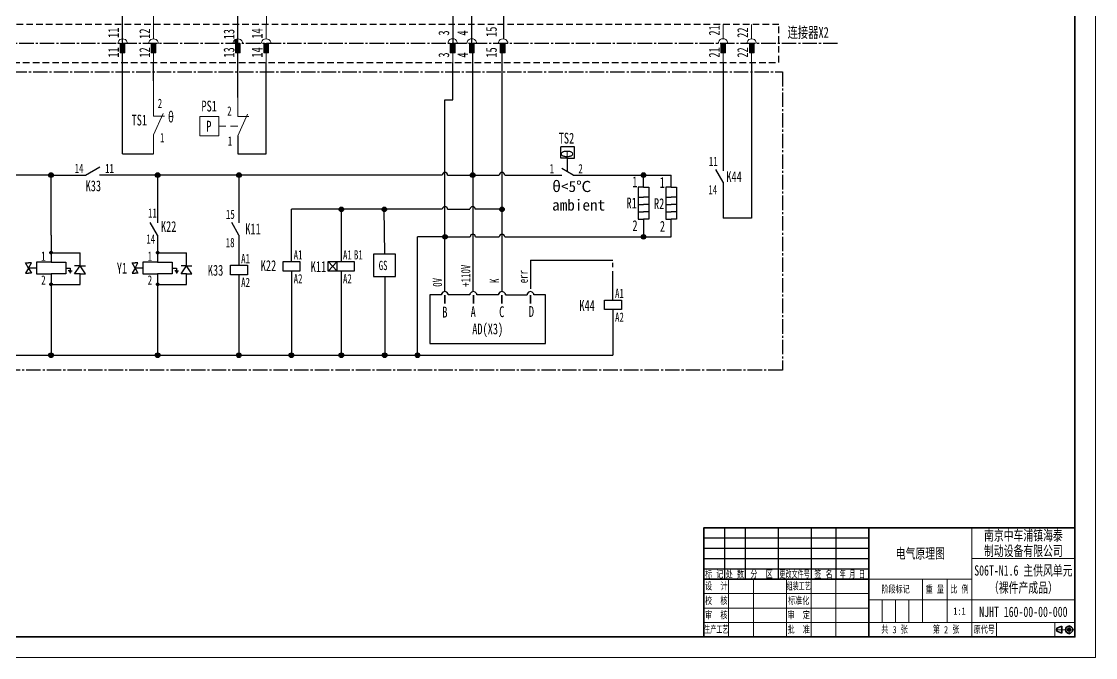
# Model space of a CAD drawing. Header units: millimetres. Extents: x 0 to 840, y 0 to 594.
# Drawn here: x 319 to 840, y 0 to 309 of the extents above; entities that cross this region are included whole.
import ezdxf
from ezdxf.enums import TextEntityAlignment as Align

# ---------------------------------------------------------------- set-up
doc = ezdxf.new("R2010")
doc.units = ezdxf.units.MM
doc.linetypes.add('CENTER1', pattern=[10, 7, -1, 1, -1])
doc.linetypes.add('HIDDEN', pattern=[9.525, 6.35, -3.175])
doc.layers.add('1', color=7, linetype='Continuous')
doc.layers.add('点划线', color=4, linetype='CENTER1', lineweight=18)
doc.layers.add('粗实线', color=7, linetype='Continuous', lineweight=35)
doc.styles.add('海泰汉字样式', font='仿宋_GB2312.ttf', dxfattribs={"width": 0.7})

# ---------------------------------------------------------------- blocks, each defined once
blk = doc.blocks.new('NJHT-更改区')
at = {"color": 7, "linetype": 'Continuous'}
for p, q in [((0, 5), (80, 5)), ((0, 0), (80, 0)), ((10, 5), (10, 0)), ((20, 5), (20, 0)), ((36, 5), (36, 0)), ((52, 5), (52, 0)), ((64, 5), (64, 0))]:
    blk.add_line(p, q, dxfattribs=at)
at = {"color": 7, "linetype": 'Continuous', "lineweight": 35}
for p, q in [((0, 0), (0, 5)), ((80, 0), (80, 5))]:
    blk.add_line(p, q, dxfattribs=at)
at = {"color": 2, "linetype": 'Continuous', "style": '海泰汉字样式'}
for tag, width, p in [('1', 0.7, (5, 2.5)), ('2', 0.7, (15, 2.5)), ('3', 0.7, (28, 2.5)), ('4', 0.6, (44, 2.5)), ('5', 0.7, (58, 2.5)), ('6', 0.6, (72, 2.5))]:
    blk.add_attdef(tag, text='', height=3.5, dxfattribs=dict(at, width=width)).set_placement(p, align=Align.MIDDLE_CENTER)
blk = doc.blocks.new('ItemName')
at = {"insert": (805, 37.75), "char_height": 5, "width": 50, "attachment_point": 5, "style": '海泰汉字样式'}
blk.add_mtext('S06T-N1.6 主供风单元（裸件产成品）', dxfattribs=at)
blk = doc.blocks.new('HTDrawingNo')
at = {"insert": (805, 22.15), "char_height": 5, "width": 50, "attachment_point": 5, "style": '海泰汉字样式'}
blk.add_mtext('NJHT 160-00-00-000', dxfattribs=at)
blk = doc.blocks.new('NJHT-A1')
at = {"color": 7, "linetype": 'Continuous', "lineweight": 18}
for p, q in [((840, 0), (840, 594)), ((780, 10), (780, 63)), ((780, 48), (830, 48)), ((662, 38), (662, 10)), ((674, 38), (674, 10)), ((690, 38), (690, 10)), ((702, 38), (702, 10)), ((714, 38), (714, 10)), ((730, 38), (780, 38)), ((756, 38), (756, 17)), ((768, 38), (768, 17)), ((650, 31), (730, 31)), ((780, 28), (730, 28)), ((736.5, 28), (736.5, 17)), ((743, 28), (743, 17)), ((749.5, 28), (749.5, 17)), ((780, 28), (830, 28)), ((650, 24), (730, 24)), ((650, 17), (730, 17)), ((780, 17), (730, 17)), ((830, 17), (780, 17)), ((792, 17), (792, 10)), ((840, 0), (0, 0))]:
    blk.add_line(p, q, dxfattribs=at)
at = {"color": 7, "linetype": 'Continuous', "lineweight": 35}
for p, q in [((830, 10), (830, 584)), ((730, 10), (730, 63)), ((730, 38), (650, 38)), ((25, 10), (830, 10))]:
    blk.add_line(p, q, dxfattribs=at)
blk.add_lwpolyline([(650, 10), (830, 10), (830, 63), (650, 63)], close=True, dxfattribs=at)
at = {"color": 2, "linetype": 'Continuous', "lineweight": 18, "char_height": 3.5, "attachment_point": 5, "style": '海泰汉字样式'}
for s, insert, width in [('设  计', (656, 34.5), 12), ('{\\W0.6;组装工艺}', (696, 34.5), 12), ('阶段标记', (743, 33), 26), ('重 量', (762, 33), 12), ('比 例', (774, 33), 12), ('校  核', (656, 27.5), 12), ('标准化', (696, 27.5), 12), ('审  核', (656, 20.5), 12), ('审  定', (696, 20.5), 12), ('{\\W0.6;生产工艺}', (656, 13.5), 12), ('批  准', (696, 13.5), 12), ('共   张', (742.5, 13.5), 25), ('第   张', (767.5, 13.5), 25), ('原代号', (786, 13.5), 12)]:
    blk.add_mtext(s, dxfattribs=dict(at, insert=insert, width=width))
at = {"color": 2, "linetype": 'Continuous', "lineweight": 18, "style": '海泰汉字样式', "width": 0.6}
blk.add_attdef('5', text='', height=5, rotation=180, dxfattribs=at).set_placement((50, 578.5), align=Align.MIDDLE_CENTER)
at = {"color": 2, "linetype": 'Continuous', "lineweight": 18, "style": '海泰汉字样式'}
for tag, height, width, p in [('1', 5, 0.7, (805, 59.25)), ('7', 5, 0.7, (755, 50.5)), ('2', 5, 0.7, (805, 51.75)), ('3', 5, 0.6, (805, 38)), ('12', 3.5, 0.7, (668, 34.5)), ('13', 3.5, 0.6, (682, 34.5)), ('20', 3.5, 0.7, (708, 34.5)), ('21', 3.5, 0.6, (722, 34.5)), ('14', 3.5, 0.7, (668, 27.5)), ('15', 3.5, 0.6, (682, 27.5)), ('22', 3.5, 0.7, (708, 27.5)), ('23', 3.5, 0.6, (722, 27.5)), ('16', 3.5, 0.7, (668, 20.5)), ('17', 3.5, 0.6, (682, 20.5)), ('24', 3.5, 0.7, (708, 20.5)), ('25', 3.5, 0.6, (722, 20.5)), ('8', 3.5, 0.7, (762, 22.5)), ('9', 3.5, 0.7, (774, 22.5)), ('4', 5, 0.6, (805, 22.5)), ('18', 3.5, 0.7, (668, 13.5)), ('19', 3.5, 0.6, (682, 13.5)), ('26', 3.5, 0.7, (708, 13.5)), ('27', 3.5, 0.6, (722, 13.5)), ('11', 3.5, 0.7, (742.5, 13.5)), ('10', 3.5, 0.7, (767.5, 13.5)), ('6', 3.5, 0.7, (811.57, 13.5))]:
    blk.add_attdef(tag, text='', height=height, dxfattribs=dict(at, width=width)).set_placement(p, align=Align.MIDDLE_CENTER)
blk = doc.blocks.new('电磁阀')
at = {"color": 7, "ltscale": 0.416487}
blk.add_line((0, 0), (0, -30), dxfattribs=at)
blk.add_line((0, 0), (0, -30), dxfattribs=at)
at = {"color": 7, "ltscale": 0.007597}
for p, q in [((-1.4, -19.6), (-1.3, -19.1)), ((-1.4, -19.6), (-1.3, -19.1)), ((-1.3, -20.1), (-1.4, -19.6)), ((-1.3, -20.1), (-1.4, -19.6)), ((-1.3, -19.1), (-1, -18.6)), ((-1.3, -19.1), (-1, -18.6)), ((-1, -20.6), (-1.3, -20.1)), ((-1, -20.6), (-1.3, -20.1)), ((-1, -18.6), (-0.5, -18.3)), ((-1, -18.6), (-0.5, -18.3)), ((-0.5, -20.9), (-1, -20.6)), ((-0.5, -20.9), (-1, -20.6)), ((-0.5, -18.3), (0, -18.2)), ((-0.5, -18.3), (0, -18.2)), ((0, -21), (-0.5, -20.9)), ((0, -21), (-0.5, -20.9)), ((0, -18.2), (0.5, -18.3)), ((0, -18.2), (0.5, -18.3)), ((0.5, -20.9), (0, -21)), ((0.5, -20.9), (0, -21)), ((0.5, -18.3), (1, -18.6)), ((0.5, -18.3), (1, -18.6)), ((1, -20.6), (0.5, -20.9)), ((1, -20.6), (0.5, -20.9)), ((1, -18.6), (1.3, -19.1)), ((1, -18.6), (1.3, -19.1)), ((1.3, -20.1), (1, -20.6)), ((1.3, -20.1), (1, -20.6)), ((1.3, -19.1), (1.4, -19.6)), ((1.3, -19.1), (1.4, -19.6)), ((1.4, -19.6), (1.3, -20.1)), ((1.4, -19.6), (1.3, -20.1)), ((-1.4, -54.7), (-1.3, -54.2)), ((-1.4, -54.7), (-1.3, -54.2)), ((-1.3, -55.2), (-1.4, -54.7)), ((-1.3, -55.2), (-1.4, -54.7)), ((-1.3, -54.2), (-1, -53.7)), ((-1.3, -54.2), (-1, -53.7)), ((-1, -55.7), (-1.3, -55.2)), ((-1, -55.7), (-1.3, -55.2)), ((-1, -53.7), (-0.5, -53.4)), ((-1, -53.7), (-0.5, -53.4)), ((-0.5, -56), (-1, -55.7)), ((-0.5, -56), (-1, -55.7)), ((-0.5, -53.4), (0, -53.3)), ((-0.5, -53.4), (0, -53.3)), ((0, -56.1), (-0.5, -56)), ((0, -56.1), (-0.5, -56)), ((0, -53.3), (0.5, -53.4)), ((0, -53.3), (0.5, -53.4)), ((0.5, -56), (0, -56.1)), ((0.5, -56), (0, -56.1)), ((0.5, -53.4), (1, -53.7)), ((0.5, -53.4), (1, -53.7)), ((1, -55.7), (0.5, -56)), ((1, -55.7), (0.5, -56)), ((1, -53.7), (1.3, -54.2)), ((1, -53.7), (1.3, -54.2)), ((1.3, -55.2), (1, -55.7)), ((1.3, -55.2), (1, -55.7)), ((1.3, -54.2), (1.4, -54.7)), ((1.3, -54.2), (1.4, -54.7)), ((1.4, -54.7), (1.3, -55.2)), ((1.4, -54.7), (1.3, -55.2))]:
    blk.add_line(p, q, dxfattribs=at)
at = {"color": 7, "ltscale": 0.445714}
for p, q in [((0, -19.6), (32.1, -19.6)), ((0, -19.6), (32.1, -19.6)), ((0, -54.7), (32.1, -54.7)), ((0, -54.7), (32.1, -54.7))]:
    blk.add_line(p, q, dxfattribs=at)
at = {"color": 7, "ltscale": 0.204694}
blk.add_line((32.1, -34.3), (32.1, -19.6), dxfattribs=at)
blk.add_line((32.1, -34.3), (32.1, -19.6), dxfattribs=at)
at = {"color": 7, "ltscale": 0.092843}
for q in [(-28.2, -30.7), (-28.2, -30.7), (-21.8, -30.7), (-21.8, -30.7), (-28.2, -42.4), (-28.2, -42.4), (-21.8, -42.4), (-21.8, -42.4)]:
    blk.add_line((-25, -36.6), q, dxfattribs=at)
at = {"color": 7, "ltscale": 0.044268}
for p, q in [((-28.2, -30.7), (-25, -30.7)), ((-28.2, -30.7), (-25, -30.7)), ((-28.2, -42.4), (-25, -42.4)), ((-28.2, -42.4), (-25, -42.4))]:
    blk.add_line(p, q, dxfattribs=at)
at = {"color": 7, "ltscale": 0.044269}
for p, q in [((-21.8, -30.7), (-25, -30.7)), ((-21.8, -30.7), (-25, -30.7)), ((-21.8, -42.4), (-25, -42.4)), ((-21.8, -42.4), (-25, -42.4))]:
    blk.add_line(p, q, dxfattribs=at)
at = {"color": 7, "ltscale": 0.226511}
for p, q in [((0, -30), (-16.3, -30)), ((0, -30), (-16.3, -30)), ((0, -30), (16.3, -30)), ((-16.3, -43.1), (0, -43.1)), ((-16.3, -43.1), (0, -43.1)), ((16.3, -43.1), (0, -43.1)), ((16.3, -43.1), (0, -43.1))]:
    blk.add_line(p, q, dxfattribs=at)
at = {"color": 7, "ltscale": 0.18267}
for p, q in [((-16.3, -30), (-16.3, -43.1)), ((-16.3, -30), (-16.3, -43.1)), ((16.3, -30), (16.3, -43.1))]:
    blk.add_line(p, q, dxfattribs=at)
at = {"color": 7, "ltscale": 0.148438}
for p in [(26, -43.1), (26, -43.1), (38.1, -43.1), (38.1, -43.1)]:
    blk.add_line(p, (32.1, -34.3), dxfattribs=at)
at = {"color": 7, "ltscale": 0.083936}
for p, q in [((32.1, -34.3), (26, -34.3)), ((32.1, -34.3), (26, -34.3)), ((32.1, -34.3), (38.1, -34.3)), ((32.1, -34.3), (38.1, -34.3)), ((32.1, -43.1), (26, -43.1)), ((32.1, -43.1), (26, -43.1)), ((32.1, -43.1), (38.1, -43.1)), ((32.1, -43.1), (38.1, -43.1))]:
    blk.add_line(p, q, dxfattribs=at)
at = {"color": 7, "ltscale": 0.121009}
blk.add_line((-16.3, -36.6), (-25, -36.6), dxfattribs=at)
blk.add_line((-16.3, -36.6), (-25, -36.6), dxfattribs=at)
at = {"color": 7, "ltscale": 0.321499}
blk.add_line((0, -43.1), (0, -66.3), dxfattribs=at)
blk.add_line((0, -43.1), (0, -66.3), dxfattribs=at)
at = {"color": 7, "ltscale": 0.067085}
blk.add_line((16.3, -36.6), (21.1, -36.6), dxfattribs=at)
at = {"color": 7, "ltscale": 0.028234}
blk.add_line((21.1, -39.8), (19.1, -39.8), dxfattribs=at)
at = {"color": 7, "ltscale": 0.016336}
for q in [(20, -40.9), (22.3, -40.9)]:
    blk.add_line((21.1, -40.9), q, dxfattribs=at)
at = {"color": 7, "ltscale": 0.005879}
for q in [(20.7, -41.8), (21.6, -41.8)]:
    blk.add_line((21.1, -41.8), q, dxfattribs=at)
at = {"color": 7, "ltscale": 0.04459}
blk.add_line((21.1, -36.6), (21.1, -39.8), dxfattribs=at)
at = {"color": 7, "ltscale": 0.028235}
blk.add_line((21.1, -39.8), (23.2, -39.8), dxfattribs=at)
at = {"color": 7, "ltscale": 0.16075}
blk.add_line((32.1, -54.7), (32.1, -43.1), dxfattribs=at)
blk.add_line((32.1, -54.7), (32.1, -43.1), dxfattribs=at)
at = {"color": 7}
for centre in [(0, -19.6), (0, -54.7)]:
    blk.add_circle(centre, 1.4, dxfattribs=at)
for points in [[(1.3, -20.1), (-1.4, -19.6), (-1, -18.6), (-1.3, -19.1)], [(1.3, -20.1), (-1.4, -19.6), (-1, -18.6), (-1.3, -19.1)], [(1.3, -20.1), (-1, -20.6), (-1.4, -19.6), (-1.3, -20.1)], [(1.3, -20.1), (-1, -20.6), (-1.4, -19.6), (-1.3, -20.1)], [(1.3, -20.1), (-1, -18.6), (0, -18.2), (-0.5, -18.3)], [(1.3, -20.1), (-1, -18.6), (0, -18.2), (-0.5, -18.3)], [(1.3, -20.1), (0, -21), (-1, -20.6), (-0.5, -20.9)], [(1.3, -20.1), (0, -21), (-1, -20.6), (-0.5, -20.9)], [(1.3, -20.1), (0, -18.2), (1, -18.6), (0.5, -18.3)], [(1.3, -20.1), (0, -18.2), (1, -18.6), (0.5, -18.3)], [(1.3, -20.1), (1, -20.6), (0, -21), (0.5, -20.9)], [(1.3, -20.1), (1, -20.6), (0, -21), (0.5, -20.9)], [(1.3, -20.1), (1, -18.6), (1.4, -19.6), (1.3, -19.1)], [(1.3, -20.1), (1, -18.6), (1.4, -19.6), (1.3, -19.1)], [(1.3, -55.2), (-1.4, -54.7), (-1, -53.7), (-1.3, -54.2)], [(1.3, -55.2), (-1.4, -54.7), (-1, -53.7), (-1.3, -54.2)], [(1.3, -55.2), (-1, -55.7), (-1.4, -54.7), (-1.3, -55.2)], [(1.3, -55.2), (-1, -55.7), (-1.4, -54.7), (-1.3, -55.2)], [(1.3, -55.2), (-1, -53.7), (0, -53.3), (-0.5, -53.4)], [(1.3, -55.2), (-1, -53.7), (0, -53.3), (-0.5, -53.4)], [(1.3, -55.2), (0, -56.1), (-1, -55.7), (-0.5, -56)], [(1.3, -55.2), (0, -56.1), (-1, -55.7), (-0.5, -56)], [(1.3, -55.2), (0, -53.3), (1, -53.7), (0.5, -53.4)], [(1.3, -55.2), (0, -53.3), (1, -53.7), (0.5, -53.4)], [(1.3, -55.2), (1, -55.7), (0, -56.1), (0.5, -56)], [(1.3, -55.2), (1, -55.7), (0, -56.1), (0.5, -56)], [(1.3, -55.2), (1, -53.7), (1.4, -54.7), (1.3, -54.2)], [(1.3, -55.2), (1, -53.7), (1.4, -54.7), (1.3, -54.2)]]:
    blk.add_solid(points, dxfattribs=at)

msp = doc.modelspace()

# ---------------------------------------------------------------- hatches: boundary and pattern name
h = msp.add_hatch(color=0)
h.dxf.hatch_style = 2
h.paths.add_polyline_path([(366.81, 297.94), (366.81, 293.35), (369.11, 293.35)])
h = msp.add_hatch(color=0)
h.dxf.hatch_style = 2
h.paths.add_polyline_path([(366.81, 297.94), (369.11, 297.94), (369.11, 293.35)])
h = msp.add_hatch(color=0)
h.dxf.hatch_style = 2
h.paths.add_polyline_path([(381.8, 297.94), (381.8, 293.35), (384.09, 293.35)])
h = msp.add_hatch(color=0)
h.dxf.hatch_style = 2
h.paths.add_polyline_path([(381.8, 297.94), (384.09, 297.94), (384.09, 293.35)])
h = msp.add_hatch(color=0)
h.dxf.hatch_style = 2
h.paths.add_polyline_path([(422.7, 297.94), (422.7, 293.35), (425, 293.35)])
h = msp.add_hatch(color=0)
h.dxf.hatch_style = 2
h.paths.add_polyline_path([(422.7, 297.94), (425, 297.94), (425, 293.35)])
h = msp.add_hatch(color=0)
h.dxf.hatch_style = 2
h.paths.add_polyline_path([(436.47, 297.94), (436.47, 293.35), (438.77, 293.35)])
h = msp.add_hatch(color=0)
h.dxf.hatch_style = 2
h.paths.add_polyline_path([(436.47, 297.94), (438.77, 297.94), (438.77, 293.35)])
h = msp.add_hatch(color=0)
h.dxf.hatch_style = 2
h.paths.add_polyline_path([(526.92, 297.94), (526.92, 293.35), (529.35, 293.35)])
h = msp.add_hatch(color=0)
h.dxf.hatch_style = 2
h.paths.add_polyline_path([(526.92, 297.94), (529.35, 297.94), (529.35, 293.35)])
h = msp.add_hatch(color=0)
h.dxf.hatch_style = 2
h.paths.add_polyline_path([(536.24, 297.94), (536.24, 293.35), (538.53, 293.35)])
h = msp.add_hatch(color=0)
h.dxf.hatch_style = 2
h.paths.add_polyline_path([(536.24, 297.94), (538.53, 297.94), (538.53, 293.35)])
h = msp.add_hatch(color=0)
h.dxf.hatch_style = 2
h.paths.add_polyline_path([(551.22, 297.94), (551.22, 293.35), (553.51, 293.35)])
h = msp.add_hatch(color=0)
h.dxf.hatch_style = 2
h.paths.add_polyline_path([(551.22, 297.94), (553.52, 297.94), (553.52, 293.35)])
h = msp.add_hatch(color=0)
h.dxf.hatch_style = 2
h.paths.add_polyline_path([(658.14, 297.94), (658.14, 293.35), (660.44, 293.35)])
h = msp.add_hatch(color=0)
h.dxf.hatch_style = 2
h.paths.add_polyline_path([(658.14, 297.94), (660.44, 297.94), (660.44, 293.35)])
h = msp.add_hatch(color=0)
h.dxf.hatch_style = 2
h.paths.add_polyline_path([(672.05, 297.94), (672.05, 293.35), (674.34, 293.35)])
h = msp.add_hatch(color=0)
h.dxf.hatch_style = 2
h.paths.add_polyline_path([(672.05, 297.94), (674.34, 297.94), (674.34, 293.35)])
h = msp.add_hatch(color=256)
h.dxf.hatch_style = 1
h.paths.add_polyline_path([(332.15, 234.11), (333.25, 234.11), (334.36, 234.11, 1)])
h.paths.add_polyline_path([(334.36, 234.11), (333.25, 234.11), (332.15, 234.11, 1)])
h = msp.add_hatch(color=256)
h.dxf.hatch_style = 1
h.paths.add_polyline_path([(383.82, 234.11, 1), (386.03, 234.11, 1)])
h = msp.add_hatch(color=256)
h.dxf.hatch_style = 1
h.paths.add_polyline_path([(423.32, 234.11, 1), (425.53, 234.11, 1)])
at = {"ltscale": 0.5}
h = msp.add_hatch(color=256, dxfattribs=at)
h.dxf.hatch_style = 1
h.paths.add_polyline_path([(537.84, 235.21), (537.84, 234.11), (538.95, 234.11, 0.414214)])
h.paths.add_polyline_path([(537.84, 235.21, 0.414214), (536.74, 234.11), (537.84, 234.11)])
h.paths.add_polyline_path([(537.84, 234.11), (536.74, 234.11, 0.414214), (537.84, 233)])
h.paths.add_polyline_path([(538.95, 234.11), (537.84, 234.11), (537.84, 233, 0.414214)])
h = msp.add_hatch(color=256, dxfattribs=at)
h.dxf.hatch_style = 1
h.paths.add_polyline_path([(621.79, 234.11, 0.414214), (620.69, 235.21), (620.69, 234.11)])
h.paths.add_polyline_path([(619.58, 234.11), (620.69, 234.11), (620.69, 235.21, 0.414214)])
h.paths.add_polyline_path([(620.69, 233), (620.69, 234.11), (619.58, 234.11, 0.414214)])
h.paths.add_polyline_path([(621.79, 234.11), (620.69, 234.11), (620.69, 233, 0.414214)])
h = msp.add_hatch(color=256)
h.dxf.hatch_style = 1
h.paths.add_polyline_path([(473, 217.5), (475.21, 217.5, 1)])
h.paths.add_polyline_path([(474.11, 217.5), (473, 217.5, 0.414214), (474.11, 216.39)])
h.paths.add_polyline_path([(475.21, 217.5), (474.11, 217.5), (474.11, 216.39, 0.414214)])
h = msp.add_hatch(color=256)
h.dxf.hatch_style = 1
h.paths.add_polyline_path([(493.82, 217.5, 1), (496.03, 217.5, 1)])
h = msp.add_hatch(color=256, dxfattribs=at)
h.dxf.hatch_style = 1
h.paths.add_polyline_path([(552.03, 218.61), (552.03, 217.5), (553.13, 217.5, 0.414214)])
h.paths.add_polyline_path([(552.03, 218.61, 0.414214), (550.92, 217.5), (552.03, 217.5)])
h.paths.add_polyline_path([(552.03, 217.5), (550.92, 217.5, 0.414214), (552.03, 216.39)])
h.paths.add_polyline_path([(553.13, 217.5), (552.03, 217.5), (552.03, 216.39, 0.414214)])
h = msp.add_hatch(color=256, dxfattribs=at)
h.dxf.hatch_style = 1
h.paths.add_polyline_path([(525.46, 204.14, 0.414214), (524.35, 205.24), (524.35, 204.14)])
h.paths.add_polyline_path([(523.25, 204.14), (524.35, 204.14), (524.35, 205.24, 0.414214)])
h.paths.add_polyline_path([(524.35, 203.03), (524.35, 204.14), (523.25, 204.14, 0.414214)])
h.paths.add_polyline_path([(525.46, 204.14), (524.35, 204.14), (524.35, 203.03, 0.414214)])
h = msp.add_hatch(color=256, dxfattribs=at)
h.dxf.hatch_style = 1
h.paths.add_polyline_path([(621.79, 204.14, 0.414214), (620.69, 205.24), (620.69, 204.14)])
h.paths.add_polyline_path([(619.58, 204.14), (620.69, 204.14), (620.69, 205.24, 0.414214)])
h.paths.add_polyline_path([(620.69, 203.03), (620.69, 204.14), (619.58, 204.14, 0.414214)])
h.paths.add_polyline_path([(621.79, 204.14), (620.69, 204.14), (620.69, 203.03, 0.414214)])
h = msp.add_hatch(color=0)
h.dxf.hatch_style = 2
h.paths.add_polyline_path([(524.76, 175.93), (523.95, 175.93), (524.76, 171.74)])
h = msp.add_hatch(color=0)
h.dxf.hatch_style = 2
h.paths.add_polyline_path([(523.95, 175.93), (524.76, 171.74), (523.95, 171.74)])
h = msp.add_hatch(color=0)
h.dxf.hatch_style = 2
h.paths.add_polyline_path([(538.53, 175.93), (537.72, 175.93), (538.53, 171.74)])
h = msp.add_hatch(color=0)
h.dxf.hatch_style = 2
h.paths.add_polyline_path([(537.72, 175.93), (538.53, 171.74), (537.72, 171.74)])
h = msp.add_hatch(color=0)
h.dxf.hatch_style = 2
h.paths.add_polyline_path([(552.43, 175.93), (551.62, 175.93), (552.43, 171.74)])
h = msp.add_hatch(color=0)
h.dxf.hatch_style = 2
h.paths.add_polyline_path([(551.62, 175.93), (552.43, 171.74), (551.62, 171.74)])
h = msp.add_hatch(color=0)
h.dxf.hatch_style = 2
h.paths.add_polyline_path([(566.2, 175.93), (565.39, 175.93), (566.2, 171.74)])
h = msp.add_hatch(color=0)
h.dxf.hatch_style = 2
h.paths.add_polyline_path([(565.39, 175.93), (566.2, 171.74), (565.39, 171.74)])
h = msp.add_hatch(color=256, dxfattribs=at)
h.dxf.hatch_style = 1
h.paths.add_polyline_path([(334.36, 146.68, 0.414214), (333.25, 147.78), (333.25, 146.68)])
h.paths.add_polyline_path([(332.15, 146.68), (333.25, 146.68), (333.25, 147.78, 0.414214)])
h.paths.add_polyline_path([(333.25, 145.57), (333.25, 146.68), (332.15, 146.68, 0.414214)])
h.paths.add_polyline_path([(334.36, 146.68), (333.25, 146.68), (333.25, 145.57, 0.414214)])
h = msp.add_hatch(color=256, dxfattribs=at)
h.dxf.hatch_style = 1
h.paths.add_polyline_path([(386.03, 146.68, 0.414214), (384.93, 147.78), (384.93, 146.68)])
h.paths.add_polyline_path([(383.82, 146.68), (384.93, 146.68), (384.93, 147.78, 0.414214)])
h.paths.add_polyline_path([(384.93, 145.57), (384.93, 146.68), (383.82, 146.68, 0.414214)])
h.paths.add_polyline_path([(386.03, 146.68), (384.93, 146.68), (384.93, 145.57, 0.414214)])
h = msp.add_hatch(color=256, dxfattribs=at)
h.dxf.hatch_style = 1
h.paths.add_polyline_path([(425.46, 146.68, 0.414214), (424.36, 147.78), (424.36, 146.68)])
h.paths.add_polyline_path([(423.25, 146.68), (424.36, 146.68), (424.36, 147.78, 0.414214)])
h.paths.add_polyline_path([(424.36, 145.57), (424.36, 146.68), (423.25, 146.68, 0.414214)])
h.paths.add_polyline_path([(425.46, 146.68), (424.36, 146.68), (424.36, 145.57, 0.414214)])
h = msp.add_hatch(color=256, dxfattribs=at)
h.dxf.hatch_style = 1
h.paths.add_polyline_path([(450.95, 146.68, 0.414214), (449.85, 147.78), (449.85, 146.68)])
h.paths.add_polyline_path([(448.74, 146.68), (449.85, 146.68), (449.85, 147.78, 0.414214)])
h.paths.add_polyline_path([(449.85, 145.57), (449.85, 146.68), (448.74, 146.68, 0.414214)])
h.paths.add_polyline_path([(450.95, 146.68), (449.85, 146.68), (449.85, 145.57, 0.414214)])
h = msp.add_hatch(color=256, dxfattribs=at)
h.dxf.hatch_style = 1
h.paths.add_polyline_path([(475.15, 146.68, 0.414214), (474.04, 147.78), (474.04, 146.68)])
h.paths.add_polyline_path([(472.93, 146.68), (474.04, 146.68), (474.04, 147.78, 0.414214)])
h.paths.add_polyline_path([(474.04, 145.57), (474.04, 146.68), (472.93, 146.68, 0.414214)])
h.paths.add_polyline_path([(475.15, 146.68), (474.04, 146.68), (474.04, 145.57, 0.414214)])
h = msp.add_hatch(color=256, dxfattribs=at)
h.dxf.hatch_style = 1
h.paths.add_polyline_path([(496.22, 146.68, 0.414214), (495.11, 147.78), (495.11, 146.68)])
h.paths.add_polyline_path([(494.01, 146.68), (495.11, 146.68), (495.11, 147.78, 0.414214)])
h.paths.add_polyline_path([(495.11, 145.57), (495.11, 146.68), (494.01, 146.68, 0.414214)])
h.paths.add_polyline_path([(496.22, 146.68), (495.11, 146.68), (495.11, 145.57, 0.414214)])
h = msp.add_hatch(color=256)
h.dxf.hatch_style = 1
h.paths.add_polyline_path([(509.91, 146.68, 1), (512.12, 146.68, 1)])

# ---------------------------------------------------------------- linework, layer by layer
at = {"linetype": 'CENTER1'}
msp.add_line((714.82, 297.94), (99.69, 297.94), dxfattribs=at)
for p, q in [((537.76, 293.35), (537.92, 177.57)), ((528.14, 270.54), (528.14, 288.76)), ((524.35, 229.96), (524.35, 270.54)), ((524.35, 270.54), (528.14, 270.54)), ((367.89, 244.41), (383.01, 244.41)), ((423.92, 244.41), (437.55, 244.41)), ((523.05, 234.11), (356.66, 234.11)), ((525.65, 234.11), (536.74, 234.11)), ((525.65, 217.5), (536.46, 217.5)), ((565.81, 192.83), (605.83, 192.83)), ((512.12, 146.68), (605.76, 146.68))]:
    msp.add_line(p, q)
at = {"linetype": 'ByBlock', "ltscale": 2}
for p, q in [((659.36, 288.76), (659.36, 236.13)), ((673.13, 288.76), (673.13, 213.14))]:
    msp.add_line(p, q, dxfattribs=at)
at = {"color": 7, "ltscale": 0.076433}
for p, q in [((580.57, 242.3), (580.57, 247.8)), ((587.16, 242.3), (587.16, 247.8))]:
    msp.add_line(p, q, dxfattribs=at)
at = {"color": 7, "ltscale": 0.091604}
msp.add_line((587.16, 247.8), (580.57, 247.8), dxfattribs=at)
at = {"color": 7, "ltscale": 0.045802}
for q in [(580.57, 242.3), (587.16, 242.3)]:
    msp.add_line((583.87, 242.3), q, dxfattribs=at)
at = {"color": 7, "ltscale": 0.091805}
msp.add_line((583.87, 235.69), (583.87, 242.3), dxfattribs=at)
at = {"ltscale": 0.5}
for p, q in [((350.01, 234.11), (356.85, 238.05)), ((586.6, 234.11), (581.13, 237.27)), ((659.29, 230.7), (655.75, 236.83)), ((333.25, 234.11), (281.11, 234.11)), ((333.25, 205.02), (333.25, 234.11)), ((333.25, 234.11), (350.01, 234.11)), ((384.93, 234.11), (384.93, 210.9)), ((424.42, 234.11), (424.42, 210.9)), ((538.95, 234.11), (550.73, 234.11)), ((553.33, 234.11), (581.13, 234.11)), ((586.6, 234.11), (634.11, 234.11)), ((620.69, 228.19), (620.69, 234.11)), ((634.11, 228.19), (634.11, 234.11)), ((659.29, 230.7), (659.29, 213.14)), ((449.91, 192.12), (449.91, 217.5)), ((523.05, 217.5), (449.91, 217.5)), ((474.11, 192.12), (474.11, 217.5)), ((495.11, 195.95), (494.93, 217.5)), ((552.03, 217.5), (539.06, 217.5)), ((384.93, 205.02), (381.39, 211.15)), ((424.42, 205.02), (420.89, 211.15)), ((620.69, 212.66), (620.69, 204.14)), ((634.11, 204.14), (634.11, 212.66)), ((424.42, 205.02), (424.42, 190.34)), ((511.01, 146.68), (511.01, 204.14)), ((524.35, 204.14), (536.59, 204.14)), ((539.19, 204.14), (550.73, 204.14)), ((553.33, 204.14), (634.11, 204.14)), ((467.71, 187.53), (467.71, 192.12)), ((467.71, 192.12), (472.02, 192.12)), ((472.02, 192.12), (467.71, 187.53)), ((467.71, 192.12), (472.02, 187.53)), ((472.02, 187.53), (467.71, 187.53)), ((495.11, 184.92), (495.11, 147.78)), ((333.25, 176.02), (333.25, 146.68)), ((384.93, 176.02), (384.93, 146.68)), ((281.11, 146.68), (474.04, 146.68)), ((474.04, 146.68), (511.01, 146.68))]:
    msp.add_line(p, q, dxfattribs=at)
at = {"color": 7, "ltscale": 0.036266}
for p, q in [((620.69, 228.19), (618.07, 228.19)), ((620.69, 228.19), (623.3, 228.19)), ((634.11, 228.19), (631.5, 228.19)), ((634.11, 228.19), (636.72, 228.19)), ((618.07, 223.34), (620.69, 223.34)), ((618.07, 219.78), (620.69, 219.78)), ((623.3, 223.34), (620.69, 223.34)), ((623.3, 219.78), (620.69, 219.78)), ((631.5, 223.34), (634.11, 223.34)), ((631.5, 219.78), (634.11, 219.78)), ((636.72, 223.34), (634.11, 223.34)), ((636.72, 219.78), (634.11, 219.78)), ((618.07, 216.22), (620.69, 216.22)), ((623.3, 216.22), (620.69, 216.22)), ((631.5, 216.22), (634.11, 216.22)), ((636.72, 216.22), (634.11, 216.22)), ((618.07, 212.66), (620.69, 212.66)), ((623.3, 212.66), (620.69, 212.66)), ((631.5, 212.66), (634.11, 212.66)), ((636.72, 212.66), (634.11, 212.66))]:
    msp.add_line(p, q, dxfattribs=at)
at = {"color": 7, "ltscale": 0.215638}
for p, q in [((618.07, 228.19), (618.07, 212.66)), ((623.3, 228.19), (623.3, 212.66)), ((631.5, 228.19), (631.5, 212.66)), ((636.72, 228.19), (636.72, 212.66))]:
    msp.add_line(p, q, dxfattribs=at)
at = {"linetype": 'CENTER1', "ltscale": 2}
for p, q in [((673.13, 213.14), (659.36, 213.14)), ((565.81, 192.83), (565.87, 177.58)), ((605.83, 173.46), (605.83, 192.83))]:
    msp.add_line(p, q, dxfattribs=at)
at = {"ltscale": 2}
msp.add_line((605.76, 168.87), (605.76, 146.68), dxfattribs=at)
at = {"color": 7, "linetype": 'Continuous', "lineweight": 18}
msp.add_line((820.18, 10), (820.18, 17), dxfattribs=at)
at = {"linetype": 'HIDDEN', "ltscale": 0.5}
msp.add_lwpolyline([(276.76, 288.76), (686.38, 288.76), (686.38, 307.25), (276.76, 307.25)], close=True, dxfattribs=at)
at = {"linetype": 'CENTER1'}
msp.add_lwpolyline([(124.52, 284.15), (688.18, 284.15), (688.18, 139.43), (124.52, 139.43)], close=True, dxfattribs=at)
at = {"ltscale": 0.5}
for centre in [(333.25, 234.11), (537.84, 234.11), (620.69, 234.11), (474.11, 217.5), (494.93, 217.5), (552.03, 217.5), (524.35, 204.14), (620.69, 204.14), (333.25, 146.68), (384.93, 146.68), (424.36, 146.68), (449.85, 146.68), (474.04, 146.68), (495.11, 146.68)]:
    msp.add_circle(centre, 1.11, dxfattribs=at)
for centre in [(384.93, 234.11), (424.42, 234.11), (511.01, 146.68)]:
    msp.add_circle(centre, 1.11)
for centre, start in [((524.35, 234.11), 360), ((552.03, 234.11), 0), ((524.35, 217.5), 0), ((537.76, 217.5), 0), ((537.89, 204.14), 0), ((552.03, 204.14), 0)]:
    msp.add_arc(centre, 1.3, start, 180, dxfattribs=at)
at = {"layer": '1', "color": 0, "lineweight": 25}
for points in [[(528.14, 429.02), (528.14, 297.94)], [(552.75, 344.51), (552.75, 300.23)], [(367.89, 281.5), (367.89, 333.58)], [(537.32, 297.94), (537.32, 338.03)], [(423.92, 271.71), (423.92, 327.5)], [(552.03, 177.68), (552.03, 293.35)], [(383.01, 281.5), (383.01, 288.76)], [(437.55, 281.5), (437.55, 288.76)], [(367.89, 244.41), (367.89, 281.5)], [(383.01, 279.85), (383.01, 281.5)], [(437.55, 244.41), (437.55, 281.5)], [(423.92, 253.21), (423.92, 244.41)], [(524.35, 177.68), (524.35, 229.96)], [(524.35, 204.14), (511.01, 204.14)], [(500.43, 184.92), (500.43, 195.72), (489.76, 195.72), (489.76, 184.92), (500.43, 184.92)], [(420.31, 190.34), (428.54, 190.34)], [(428.54, 185.75), (420.31, 185.75), (420.31, 190.34)], [(428.54, 190.34), (428.54, 185.75)], [(445.78, 192.12), (454.02, 192.12)], [(454.02, 187.53), (445.78, 187.53), (445.78, 192.12)], [(454.02, 192.12), (454.02, 187.53)], [(472.02, 192.12), (480.25, 192.12)], [(480.25, 187.53), (472.02, 187.53), (472.02, 192.12)], [(480.25, 192.12), (480.25, 187.53)], [(424.36, 185.75), (424.36, 146.68)], [(449.85, 187.53), (449.85, 147.78)], [(474.04, 187.53), (474.04, 147.78)], [(517.06, 175.93), (517.06, 152.3)], [(522.6, 175.93), (517.06, 175.93)], [(527.32, 175.93), (525.97, 175.93)], [(536.5, 175.93), (525.97, 175.93)], [(550.27, 175.93), (539.88, 175.93)], [(554.05, 175.93), (553.65, 175.93)], [(553.65, 175.93), (564.18, 175.93)], [(567.82, 175.93), (567.55, 175.93)], [(573.09, 152.3), (573.09, 175.93), (567.55, 175.93)], [(601.71, 173.46), (609.94, 173.46)], [(609.94, 168.87), (601.71, 168.87), (601.71, 173.46)], [(609.94, 173.46), (609.94, 168.87)], [(517.06, 152.3), (573.09, 152.3)]]:
    msp.add_lwpolyline(points, dxfattribs=at)
at = {"layer": '1', "color": 0, "lineweight": 9}
for points in [[(437.69, 359.77), (437.69, 307.25)], [(383.01, 318.46), (383.01, 307.25)]]:
    msp.add_lwpolyline(points, dxfattribs=at)
at = {"layer": '1', "color": 0, "lineweight": 18}
for points in [[(367.89, 307.25), (367.89, 300.23)], [(383.01, 307.25), (383.01, 300.23)], [(423.92, 307.25), (423.92, 300.23)], [(437.55, 307.25), (437.55, 300.23)], [(528.14, 307.25), (528.14, 300.23)], [(659.36, 307.25), (659.36, 300.23)], [(673.13, 307.25), (673.13, 300.23)], [(369.11, 293.35), (369.11, 297.94), (366.81, 297.94), (366.81, 293.35), (369.11, 293.35)], [(384.09, 293.35), (384.09, 297.94), (381.8, 297.94), (381.8, 293.35), (384.09, 293.35)], [(425, 293.35), (425, 297.94), (422.7, 297.94), (422.7, 293.35), (425, 293.35)], [(438.77, 293.35), (438.77, 297.94), (436.47, 297.94), (436.47, 293.35), (438.77, 293.35)], [(529.35, 293.35), (529.35, 297.94), (526.92, 297.94), (526.92, 293.35), (529.35, 293.35)], [(538.53, 293.35), (538.53, 297.94), (536.24, 297.94), (536.24, 293.35), (538.53, 293.35)], [(553.52, 293.35), (553.52, 297.94), (551.22, 297.94), (551.22, 293.35), (553.52, 293.35)], [(660.44, 293.35), (660.44, 297.94), (658.14, 297.94), (658.14, 293.35), (660.44, 293.35)], [(674.34, 293.35), (674.34, 297.94), (672.05, 297.94), (672.05, 293.35), (674.34, 293.35)], [(367.89, 293.35), (367.89, 288.76)], [(383.01, 293.35), (383.01, 288.76)], [(437.55, 293.35), (437.55, 288.76)], [(528.14, 293.35), (528.14, 288.76)], [(659.36, 293.35), (659.36, 288.76)], [(673.13, 293.35), (673.13, 288.76)], [(383.01, 279.85), (383.01, 262.77)], [(423.92, 271.71), (423.92, 262.53)], [(383.01, 253.59), (387.6, 263.99)], [(383.01, 262.77), (388.28, 262.77)], [(414.6, 262.53), (414.6, 253.21), (405.42, 253.21), (405.42, 262.53), (414.6, 262.53)], [(423.92, 253.21), (428.51, 263.61)], [(423.92, 262.53), (429.18, 262.53)], [(414.6, 257.8), (418.11, 257.8)], [(420.27, 257.8), (423.92, 257.8)], [(383.01, 253.59), (383.01, 244.41)]]:
    msp.add_lwpolyline(points, dxfattribs=at)
for points in [[(370.19, 297.94), (370.19, 297.94), (370.19, 298.61), (370.19, 298.61), (369.51, 300.77), (366.27, 300.77), (365.73, 298.61), (365.73, 298.61), (365.6, 297.94), (365.6, 297.94)], [(385.31, 297.94), (385.31, 297.94), (385.17, 298.61), (385.17, 298.61), (384.5, 300.77), (381.39, 300.77), (380.72, 298.61), (380.72, 298.61), (380.72, 297.94), (380.72, 297.94)], [(426.21, 297.94), (426.21, 297.94), (426.08, 298.61), (426.08, 298.61), (425.4, 300.77), (422.3, 300.77), (421.62, 298.61), (421.62, 298.61), (421.62, 297.94), (421.62, 297.94)], [(439.85, 297.94), (439.85, 297.94), (439.85, 298.61), (439.85, 298.61), (439.17, 300.77), (435.93, 300.77), (435.39, 298.61), (435.39, 298.61), (435.26, 297.94), (435.26, 297.94)], [(530.43, 297.94), (530.43, 297.94), (530.3, 298.61), (530.3, 298.61), (529.62, 300.77), (526.65, 300.91), (525.84, 298.61), (525.84, 298.61), (525.84, 297.94), (525.84, 297.94)], [(539.61, 297.94), (539.61, 297.94), (539.61, 298.61), (539.61, 298.61), (538.94, 300.77), (535.83, 300.91), (535.16, 298.61), (535.16, 298.61), (535.02, 297.94), (535.02, 297.94)], [(554.91, 297.94), (554.91, 297.94), (554.78, 298.61), (554.78, 298.61), (554.1, 300.77), (551, 300.77), (550.32, 298.61), (550.32, 298.61), (550.32, 297.94), (550.32, 297.94)], [(661.65, 297.94), (661.65, 297.94), (661.52, 298.61), (661.52, 298.61), (660.71, 300.91), (657.74, 300.77), (657.06, 298.61), (657.06, 298.61), (657.06, 297.94), (657.06, 297.94)], [(675.42, 297.94), (675.42, 297.94), (675.42, 298.61), (675.42, 298.61), (674.75, 300.77), (671.51, 300.77), (670.97, 298.61), (670.97, 298.61), (670.83, 297.94), (670.83, 297.94)]]:
    msp.add_open_spline(points, degree=3, knots=[0, 0, 0, 0, 1, 1, 1, 2, 2, 2, 3, 3, 3, 3], dxfattribs=at)
at = {"layer": '1', "color": 0, "lineweight": 25}
for points in [[(525.97, 175.93), (525.97, 175.93), (525.97, 176.47), (525.97, 176.47), (525.3, 177.95), (523.27, 177.95), (522.73, 176.47), (522.73, 176.47), (522.6, 175.93), (522.6, 175.93)], [(539.88, 175.93), (539.88, 175.93), (539.74, 176.47), (539.74, 176.47), (539.07, 177.95), (537.18, 177.95), (536.5, 176.47), (536.5, 176.47), (536.5, 175.93), (536.5, 175.93)], [(553.65, 175.93), (553.65, 175.93), (553.65, 176.47), (553.65, 176.47), (552.97, 177.95), (550.95, 177.95), (550.41, 176.47), (550.41, 176.47), (550.27, 175.93), (550.27, 175.93)], [(567.55, 175.93), (567.55, 175.93), (567.42, 176.47), (567.42, 176.47), (566.74, 177.95), (564.85, 177.95), (564.18, 176.47), (564.18, 176.47), (564.18, 175.93), (564.18, 175.93)]]:
    msp.add_open_spline(points, degree=3, knots=[0, 0, 0, 0, 1, 1, 1, 2, 2, 2, 3, 3, 3, 3], dxfattribs=at)
at = {"layer": '点划线', "ltscale": 0.2}
for p, q in [((827.18, 15.75), (827.18, 11.25)), ((820.68, 13.5), (829.43, 13.5))]:
    msp.add_line(p, q, dxfattribs=at)
at = {"layer": '粗实线'}
for p, q in [((821.18, 14.25), (823.68, 15.25)), ((821.18, 14.25), (821.18, 12.75)), ((821.18, 12.75), (823.68, 11.75)), ((823.68, 15.25), (823.68, 11.75))]:
    msp.add_line(p, q, dxfattribs=at)
for radius in [1.75, 0.75]:
    msp.add_circle((827.18, 13.5), radius, dxfattribs=at)

# ---------------------------------------------------------------- block references
msp.add_blockref('NJHT-A1', (0, 0)).add_auto_attribs({'11': '3', '10': '2', '9': '1:1', '7': '电气原理图', '2': '制动设备有限公司', '1': '南京中车浦镇海泰'})
for name, p in [('HTDrawingNo', (0, 0)), ('NJHT-更改区', (650, 58)), ('NJHT-更改区', (650, 53)), ('NJHT-更改区', (650, 48)), ('NJHT-更改区', (650, 43)), ('ItemName', (0, 0))]:
    msp.add_blockref(name, p)
at = {"xscale": 0.4375, "yscale": 0.4375, "zscale": 0.4375}
for p in [(333.25, 205.02), (384.93, 205.02)]:
    msp.add_blockref('电磁阀', p, dxfattribs=at)
ref = msp.add_blockref('NJHT-更改区', (650, 38))
ref.add_attrib('1', '标 记', dxfattribs={"color": 2, "height": 3.5, "style": '海泰汉字样式', "width": 0.7}).set_placement((655, 40.5), align=Align.MIDDLE_CENTER)
ref.add_attrib('2', '处 数', dxfattribs={"color": 2, "height": 3.5, "style": '海泰汉字样式', "width": 0.7}).set_placement((665, 40.5), align=Align.MIDDLE_CENTER)
ref.add_attrib('3', '分  区', dxfattribs={"color": 2, "height": 3.5, "style": '海泰汉字样式', "width": 0.7}).set_placement((678, 40.5), align=Align.MIDDLE_CENTER)
ref.add_attrib('4', '更改文件号', dxfattribs={"color": 2, "height": 3.5, "style": '海泰汉字样式', "width": 0.6}).set_placement((694, 40.5), align=Align.MIDDLE_CENTER)
ref.add_attrib('5', '签 名', dxfattribs={"color": 2, "height": 3.5, "style": '海泰汉字样式', "width": 0.7}).set_placement((708, 40.5), align=Align.MIDDLE_CENTER)
ref.add_attrib('6', '年 月 日', dxfattribs={"color": 2, "height": 3.5, "style": '海泰汉字样式', "width": 0.6}).set_placement((722, 40.5), align=Align.MIDDLE_CENTER)

# ---------------------------------------------------------------- texts
at = {"attachment_point": 1, "rotation": 90, "style": '海泰汉字样式'}
for s, width, insert, char_height in [('11', 1.7657, (360.92, 300.67), 5.25), ('12', 1.7657, (376.04, 300.22), 5.25), ('13', 1.7657, (416.94, 299.99), 5.25), ('14', 1.7657, (430.58, 300.29), 5.25), ('3', 1.7657, (521.16, 301.8), 5.25), ('4', 1.7657, (530.34, 301.8), 5.25), ('15', 1.7657, (544.25, 301.16), 5.25), ('21', 1.7657, (652.38, 301.8), 5.25), ('22', 1.7657, (666.15, 300.72), 5.25), ('11', 1.7657, (360.92, 291.11), 5.25), ('12', 1.7657, (376.04, 291.11), 5.25), ('13', 1.7657, (416.94, 291.11), 5.25), ('14', 1.7657, (430.58, 291.11), 5.25), ('3', 1.7657, (521.16, 291.11), 5.25), ('4', 1.7657, (530.34, 291.11), 5.25), ('15', 1.7657, (544.25, 291.11), 5.25), ('21', 1.7657, (652.38, 291.11), 5.25), ('22', 1.7657, (666.15, 291.11), 5.25), ('+110V', 1.6512, (532.19, 179.9), 4.5), ('err', 1.6512, (560.05, 181.61), 4.5), ('{\\W0.7;0V}', 1.6512, (518.42, 179.9), 4.5), ('K', 1.6512, (546.1, 181.74), 4.5)]:
    msp.add_mtext_dynamic_manual_height_columns(s, width=width, gutter_width=17.5, heights=[0], dxfattribs=dict(at, insert=insert, char_height=char_height))
at = {"color": 2, "insert": (690.54, 305.97), "char_height": 5.25, "attachment_point": 1, "style": '海泰汉字样式'}
msp.add_mtext_dynamic_manual_height_columns('{\\fSimSun|b0|i0|c134|p2;连接器}X2', width=27.339, gutter_width=17.5, heights=[0], dxfattribs=at)
at = {"color": 140, "insert": (416.97, 295.84), "char_height": 6.744, "attachment_point": 1, "rotation": 90}
msp.add_mtext('{\\fCourier|b1|i0|c0|p8;.}', dxfattribs=at)
at = {"attachment_point": 1, "style": '海泰汉字样式'}
for s, width, insert, char_height in [('2', 3.0132, (385, 271.16), 4.5), ('PS1', 7.2528, (406.2, 270.21), 5.25), ('2', 3.0132, (418.69, 267.45), 4.5), ('TS1', 7.2528, (372.3, 263.42), 5.25), ('θ', 8.494, (389.95, 264.88), 5.25), ('P', 2.1604, (408.56, 260.46), 5.25), ('1', 3.0132, (386.12, 254.54), 4.5), ('1', 3.0132, (419.01, 252.88), 4.5), ('TS2', 8.494, (579.56, 254.64), 5.25), ('11', 3.0132, (652.4, 243), 4.5), ('14', 3.0132, (344.69, 239.65), 4.5), ('11', 4.5, (359.46, 239.56), 4.5), ('1', 3.0132, (575.13, 239.46), 4.5), ('2', 3.0132, (589.09, 239.46), 4.5), ('K44', 7.2528, (660.88, 235.97), 5.25), ('K33', 7.2528, (349.99, 231.5), 5.25), ('1', 8.494, (615.22, 233.48), 5.25), ('1', 8.494, (628.56, 233.15), 5.25), ('14', 3.0132, (652.15, 229.28), 4.5), ('R1', 8.494, (612.43, 223.19), 5.25), ('R2', 8.494, (625.77, 222.86), 5.25), ('11', 3.0132, (380.3, 217.91), 4.5), ('15', 3.0132, (418.08, 217.32), 4.5), ('K22', 7.2528, (386.53, 211.78), 5.25), ('K11', 7.2528, (427.48, 210.62), 5.25), ('2', 8.494, (615.29, 212.2), 5.25), ('2', 8.494, (628.64, 211.87), 5.25), ('14', 3.0132, (379.47, 205.37), 4.5), ('18', 3.0132, (417.98, 203.6), 4.5), ('1', 3.0132, (328.45, 197.01), 4.5), ('1', 3.0132, (380.13, 197.01), 4.5), ('A1', 3.0132, (425.47, 195.86), 4.5), ('A1', 3.0132, (450.95, 197.64), 4.5), ('A1', 3.0132, (474.87, 197.64), 4.5), ('B1', 3.0132, (480.18, 197.64), 4.5), ('Y1', 7.2528, (365.13, 191.57), 5.25), ('K33', 7.2528, (409.3, 190.54), 5.25), ('K22', 7.2528, (434.98, 192.8), 5.25), ('K11', 7.2528, (459.23, 192.33), 5.25), ('GS', 3.0132, (492.2, 192.5), 4.5), ('2', 3.0132, (328.45, 185.44), 4.5), ('2', 3.0132, (380.13, 185.44), 4.5), ('A2', 3.0132, (425.47, 184.29), 4.5), ('A2', 3.0132, (450.95, 186.07), 4.5), ('A2', 3.0132, (474.87, 186.07), 4.5), ('A1', 3.0132, (606.88, 178.98), 4.5), ('K44', 7.2528, (589.58, 173.46), 5.25), ('B', 8.494, (523.08, 170.24), 5.25), ('A', 8.494, (536.82, 170.43), 5.25), ('C', 8.494, (550.65, 170.43), 5.25), ('D', 8.494, (565.06, 170.53), 5.25), ('A2', 3.0132, (606.88, 167.41), 4.5), ('AD(X3)', 44.32, (537.59, 162.08), 5.25)]:
    msp.add_mtext_dynamic_manual_height_columns(s, width=width, gutter_width=17.5, heights=[0], dxfattribs=dict(at, insert=insert, char_height=char_height))
at = {"insert": (586.05, 246.52), "char_height": 5.4, "width": 52.7503, "attachment_point": 1, "rotation": 270}
msp.add_mtext('{\\fFangSong_GB2312|b0|i0|c134|p49;θ}', dxfattribs=at)
at = {"insert": (576.36, 231.29), "char_height": 5.4, "width": 52.7503, "attachment_point": 1}
msp.add_mtext('{\\fFangSong_GB2312|b0|i0|c134|p49;θ<5℃\\Pambient}', dxfattribs=at)

doc.saveas('drawing.dxf')
